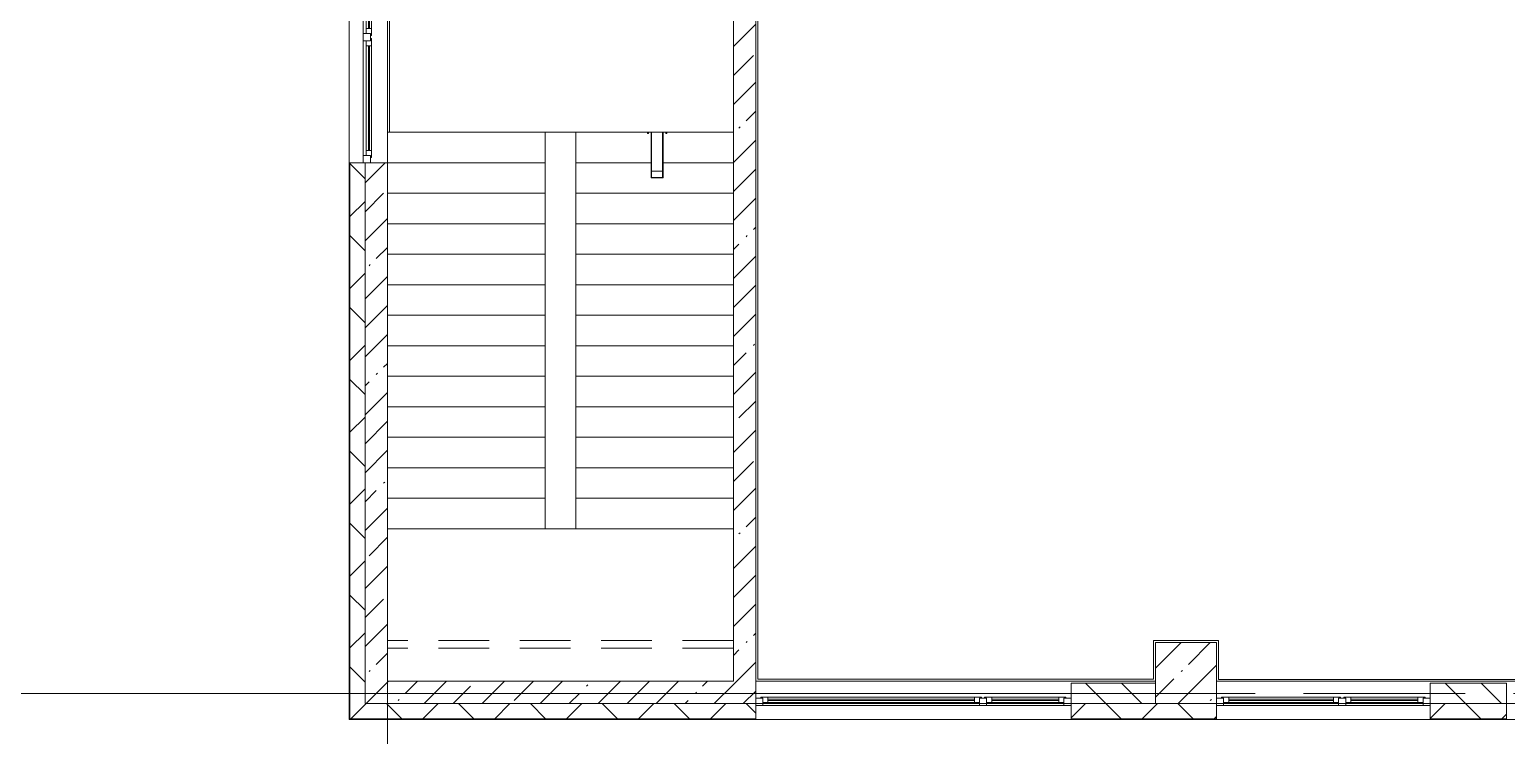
# Model space of a CAD drawing. Header units: millimetres. Extents: x 35355 to 234366, y -8553 to 29000.
# Drawn here: x 103948 to 118466, y -414 to 6530 of the extents above; entities that cross this region are included whole.
import ezdxf

# ---------------------------------------------------------------- set-up
doc = ezdxf.new("R2010")
doc.units = ezdxf.units.MM
doc.linetypes.add('200_ШТРИХ__ш1_п0_6_', pattern=[800, 500, -300])
doc.linetypes.add('Осевая', pattern=[3175, 635, -476.25, 1587.5, -476.25])
for name, color, linetype, lineweight in [('A-DETL-MBND-1', 7, '200_ШТРИХ__ш1_п0_6_', 9), ('A-GLAZ-2', 7, 'Continuous', 5), ('A-WALL', 7, 'Continuous', 9), ('A-WALL-2', 7, 'Continuous', 5), ('I-WALL-3', 7, 'Continuous', 5), ('S-COLS-1', 7, 'Continuous', 5), ('S-STRS-3', 7, 'Continuous', 5), ('Оси', 7, 'Continuous', 9), ('Оси-2', 7, 'Осевая', 9)]:
    doc.layers.add(name, color=color, linetype=linetype, lineweight=lineweight)
doc.layers.add('A-FLOR-2', color=7, linetype='Continuous', lineweight=5, true_color=0xaaaaaa)
pattern_1 = [(45, (107356.5, 0), (-353.5534, 353.5534), []), (135, (107356.5, 0), (-353.5534, -353.5534), [])]
pattern_2 = [(45, (107356.5, 0), (-285.123, 285.123), []), (45, (107641.6, 0), (-285.123, 285.123), [504.031, -100.806, 16.764, -84.042])]

# ---------------------------------------------------------------- blocks, each defined once
blk = doc.blocks.new('120_Окно_СКБ_2Ст - 120_Окно_СКБ_2Ст 3100х2500 _мал_ створка слева-2_-22446420-3_6_2_птичка')
at = {"layer": 'A-GLAZ-2'}
for p, q in [((-1550, -127), (-1550, -57)), ((-1550, -57), (-1480, -57)), ((1550, -57), (-1550, -57)), ((-1480, -127), (-1550, -127)), ((-1550, -127), (-1500, -127)), ((-1480, -127), (-1500, -127)), ((-1500, -127), (-1500, -137)), ((-1500, -137), (-700, -137)), ((-700, -137), (-1500, -137)), ((-1480, -57), (-1480, -127)), ((-720, -87), (-1480, -87)), ((-1480, -87), (-1480, -127)), ((-1430, -137), (-1430, -87)), ((-1430, -107), (-770, -107)), ((-770, -117), (-1430, -117)), ((-770, -137), (-770, -87)), ((-720, -127), (-720, -57)), ((-720, -57), (-650, -57)), ((-720, -127), (-720, -87)), ((-650, -127), (-720, -127)), ((-700, -127), (-720, -127)), ((-700, -127), (-670, -127)), ((-700, -137), (-700, -127)), ((-650, -127), (-670, -127)), ((-670, -127), (-670, -137)), ((-670, -137), (1500, -137)), ((1500, -137), (-670, -137)), ((-650, -57), (-650, -127)), ((1480, -87), (-650, -87)), ((-650, -87), (-650, -127)), ((-600, -137), (-600, -87)), ((-600, -107), (1430, -107)), ((1430, -117), (-600, -117)), ((1430, -137), (1430, -87)), ((1480, -127), (1480, -57)), ((1480, -57), (1550, -57)), ((1480, -127), (1480, -87)), ((1550, -127), (1480, -127)), ((1500, -127), (1480, -127)), ((1500, -127), (1550, -127)), ((1500, -137), (1500, -127)), ((1550, -57), (1550, -127))]:
    blk.add_line(p, q, dxfattribs=at)
blk = doc.blocks.new('120_Окно_СКБ_2Ст - 120_Окно_СКБ_2Ст 2100х2500 _мал створка СЛЕВА_-22446485-3_6_2_птичка')
at = {"layer": 'A-GLAZ-2'}
for p, q in [((-1050, -127), (-1050, -57)), ((-1050, -57), (-980, -57)), ((1050, -57), (-1050, -57)), ((-980, -127), (-1050, -127)), ((-1050, -127), (-1000, -127)), ((-980, -127), (-1000, -127)), ((-1000, -127), (-1000, -137)), ((-1000, -137), (-200, -137)), ((-200, -137), (-1000, -137)), ((-980, -57), (-980, -127)), ((-220, -87), (-980, -87)), ((-980, -87), (-980, -127)), ((-930, -137), (-930, -87)), ((-930, -107), (-270, -107)), ((-270, -117), (-930, -117)), ((-270, -137), (-270, -87)), ((-220, -127), (-220, -57)), ((-220, -57), (-150, -57)), ((-220, -127), (-220, -87)), ((-150, -127), (-220, -127)), ((-200, -127), (-220, -127)), ((-200, -127), (-170, -127)), ((-200, -137), (-200, -127)), ((-150, -127), (-170, -127)), ((-170, -127), (-170, -137)), ((-170, -137), (1000, -137)), ((1000, -137), (-170, -137)), ((-150, -57), (-150, -127)), ((980, -87), (-150, -87)), ((-150, -87), (-150, -127)), ((-100, -137), (-100, -87)), ((-100, -107), (930, -107)), ((930, -117), (-100, -117)), ((930, -137), (930, -87)), ((980, -127), (980, -57)), ((980, -57), (1050, -57)), ((980, -127), (980, -87)), ((1050, -127), (980, -127)), ((1000, -127), (980, -127)), ((1000, -127), (1050, -127)), ((1000, -137), (1000, -127)), ((1050, -57), (1050, -127))]:
    blk.add_line(p, q, dxfattribs=at)
blk = doc.blocks.new('120_Окно_СКБ_2Ст - 120_Окно_СКБ_2Ст 2100х2400 _мал створка справа_-22446225-3_6_2_птичка')
at = {"layer": 'A-GLAZ-2'}
for p, q in [((-1050, -127), (-1050, -57)), ((-1050, -57), (-980, -57)), ((1050, -57), (-1050, -57)), ((-980, -127), (-1050, -127)), ((-1050, -127), (-1000, -127)), ((-980, -127), (-1000, -127)), ((-1000, -127), (-1000, -137)), ((-1000, -137), (170, -137)), ((170, -137), (-1000, -137)), ((-980, -57), (-980, -127)), ((150, -87), (-980, -87)), ((-980, -87), (-980, -127)), ((-930, -137), (-930, -87)), ((-930, -107), (100, -107)), ((100, -117), (-930, -117)), ((100, -137), (100, -87)), ((150, -127), (150, -57)), ((150, -57), (220, -57)), ((150, -127), (150, -87)), ((220, -127), (150, -127)), ((170, -127), (150, -127)), ((170, -127), (200, -127)), ((170, -137), (170, -127)), ((220, -127), (200, -127)), ((200, -127), (200, -137)), ((200, -137), (1000, -137)), ((1000, -137), (200, -137)), ((220, -57), (220, -127)), ((980, -87), (220, -87)), ((220, -87), (220, -127)), ((270, -137), (270, -87)), ((270, -107), (930, -107)), ((930, -117), (270, -117)), ((930, -137), (930, -87)), ((980, -127), (980, -57)), ((980, -57), (1050, -57)), ((980, -127), (980, -87)), ((1050, -127), (980, -127)), ((1000, -127), (980, -127)), ((1000, -127), (1050, -127)), ((1000, -137), (1000, -127)), ((1050, -57), (1050, -127))]:
    blk.add_line(p, q, dxfattribs=at)
blk = doc.blocks.new('Анкер клиновой - Анкер клиновой МКТ В 10-10-16_85-22193208-3_6_2_птичка')
at = {"layer": 'A-DETL-MBND-1'}
for p, q in [((122194, 13798), (122194, 13784)), ((122204, 13798), (122194, 13798)), ((122194, 13798), (122204, 13798)), ((122204, 13784), (122204, 13798)), ((122191, 13788), (122191, 13784)), ((122207, 13788), (122191, 13788)), ((122191, 13788), (122207, 13788)), ((122207, 13784), (122207, 13788))]:
    blk.add_line(p, q, dxfattribs=at)
blk = doc.blocks.new('ОМ_Труба_ГОСТ 8639-82 - ОМ_Труба_ГОСТ 8639-82-V154-3_6_2_птичка')
at = {"layer": 'A-DETL-MBND-1'}
for p, q in [((2701, 5520), (2701, 5133)), ((2707, 5070), (2707, 5520)), ((2815, 5070), (2815, 5520)), ((2821, 5133), (2821, 5520)), ((2701, 5075), (2701, 5133)), ((2707, 5133), (2707, 5075)), ((2710, 5138), (2812, 5138)), ((2812, 5135), (2710, 5135)), ((2815, 5075), (2815, 5133)), ((2821, 5133), (2821, 5075)), ((2710, 5073), (2812, 5073)), ((2812, 5070), (2710, 5070))]:
    blk.add_line(p, q, dxfattribs=at)
at = {"layer": 'A-DETL-MBND-1', "flags": 128}
for points in [[(2701, 5133), (2701, 5134), (2702, 5135), (2703, 5136), (2704, 5137), (2706, 5137), (2708, 5138), (2710, 5138)], [(2710, 5135), (2709, 5135), (2708, 5134), (2708, 5134), (2707, 5134), (2707, 5134), (2707, 5133), (2707, 5133)], [(2812, 5138), (2814, 5138), (2816, 5137), (2817, 5137), (2819, 5136), (2820, 5135), (2820, 5134), (2821, 5133)], [(2815, 5133), (2815, 5133), (2814, 5134), (2814, 5134), (2814, 5134), (2813, 5134), (2812, 5135), (2812, 5135)], [(2710, 5070), (2708, 5070), (2706, 5070), (2704, 5071), (2703, 5072), (2702, 5073), (2701, 5074), (2701, 5075)], [(2707, 5075), (2707, 5074), (2707, 5074), (2707, 5074), (2708, 5073), (2708, 5073), (2709, 5073), (2710, 5073)], [(2821, 5075), (2820, 5074), (2820, 5073), (2819, 5072), (2817, 5071), (2816, 5070), (2814, 5070), (2812, 5070)], [(2812, 5073), (2812, 5073), (2813, 5073), (2814, 5073), (2814, 5074), (2814, 5074), (2815, 5074), (2815, 5075)]]:
    blk.add_lwpolyline(points, dxfattribs=at)
blk = doc.blocks.new('Зашивка приборов отопления37 - Зашивка приборов отопления-33325027-3_6_2_птичка')
at = {"layer": 'A-DETL-MBND-1'}
for p, q in [((121055, 18487), (124455, 18487)), ((121055, 18412), (124455, 18412))]:
    blk.add_line(p, q, dxfattribs=at)

msp = doc.modelspace()

# ---------------------------------------------------------------- hatches: boundary and pattern name
at = {"layer": 'A-WALL-2'}
h = msp.add_hatch(dxfattribs=at)
h.set_pattern_fill('FP_99', color=256, style=0, pattern_type=2)
h.set_pattern_definition(pattern_1)
h.paths.add_polyline_path([(107096.5, -100), (107246.5, -100), (107246.5, 5220), (107096.5, 5220), (107096.5, 1966.6)])
h.paths.add_polyline_path([(107096.5, 7320), (107246.5, 7320), (107246.5, 8520), (107096.5, 8520), (107096.5, 7751.2)])
h.paths.add_polyline_path([(107246.5, 10820), (107246.5, 12220), (107096.5, 12220), (107096.5, 10820)])
h.paths.add_polyline_path([(107096.5, 13120), (107246.5, 13120), (107246.5, 15073), (107096.5, 15073), (107096.5, 13535.9)])
h = msp.add_hatch(dxfattribs=at)
h.set_pattern_fill('FP_97', color=256, style=0, pattern_type=2)
h.set_pattern_definition([(135, (107356.5, 0), (-176.7767, -176.7767), [])])
h.paths.add_polyline_path([(140966.5, -100), (141226.5, -100), (141226.5, 100), (140966.5, 100), (140966.5, 39.5)])
h.paths.add_polyline_path([(145346.5, -100), (145346.5, 100), (144779.5, 100), (144779.5, -100)])
h.paths.add_polyline_path([(143326.5, -100), (143879.5, -100), (143879.5, 100), (143326.5, 100)])
h.paths.add_polyline_path([(133516.5, -100), (133766.2, -100), (133766.2, 100), (133516.5, 100), (133516.5, -63.8)])
h.paths.add_polyline_path([(128966.5, -100), (129266.5, -100), (129266.5, 100), (128966.5, 100)])
h.paths.add_polyline_path([(132528.9, -100), (132916.5, -100), (132916.5, 100), (132166.5, 100), (132166.5, -100)])
h.paths.add_polyline_path([(137166.2, -100), (137339.3, -100), (137339.3, 100), (137166.2, 100), (137166.2, 55.2)])
h.paths.add_polyline_path([(128066.5, -100), (128066.5, 100), (126716.5, 100), (126716.5, -100), (126935.8, -100)])
h.paths.add_polyline_path([(130066.5, -100), (130066.5, 100), (129866.5, 100), (129866.5, -100)])
h.paths.add_polyline_path([(139054.2, -100), (139466.5, -100), (139466.5, 100), (138239.3, 100), (138239.3, -100)])
h.paths.add_polyline_path([(124139.3, -100), (124616.5, -100), (124616.5, 100), (123866.5, 100), (123866.5, -100)])
h.paths.add_polyline_path([(114817.4, -100), (115016.5, -100), (115016.5, 100), (114186.5, 100), (114186.5, -100)])
h.paths.add_polyline_path([(118466.5, -100), (118466.5, 100), (117716.2, 100), (117716.2, -100)])
h.paths.add_polyline_path([(119366.5, -100), (119516.5, -100), (119516.5, 100), (119366.5, 100)])
h.paths.add_polyline_path([(122966.5, -100), (122966.5, 100), (122216.5, 100), (122216.5, -100)])
h = msp.add_hatch(dxfattribs=at)
h.set_pattern_fill('FP_99', color=256, style=0, pattern_type=2)
h.set_pattern_definition(pattern_1)
h.paths.add_polyline_path([(141226.5, -250), (141226.5, -100), (140366.5, -100), (140366.5, -250), (140966.5, -250)])
h.paths.add_polyline_path([(145666.6, -250), (145666.6, -100), (144779.5, -100), (144779.5, -250), (145579.5, -250)])
h.paths.add_polyline_path([(143326.5, -250), (143879.5, -250), (143879.5, -100), (143326.5, -100)])
h.paths.add_polyline_path([(136566.2, -250), (137339.3, -250), (137339.3, -100), (136566.2, -100)])
h.paths.add_polyline_path([(129866.5, -250), (130066.5, -250), (130066.5, -100), (128966.5, -100), (128966.5, -250), (129732.4, -250)])
h.paths.add_polyline_path([(132166.5, -250), (133766.2, -250), (133766.2, -100), (132166.5, -100)])
h.paths.add_polyline_path([(138239.3, -250), (139466.5, -250), (139466.5, -100), (138239.3, -100)])
h.paths.add_polyline_path([(128066.5, -250), (128066.5, -100), (126716.5, -100), (126716.5, -250), (126935.8, -250)])
h.paths.add_polyline_path([(124616.5, -250), (124616.5, -100), (123866.5, -100), (123866.5, -250), (124139.3, -250)])
h.paths.add_polyline_path([(122966.5, -250), (122966.5, -100), (122216.5, -100), (122216.5, -250)])
h.paths.add_polyline_path([(120116.5, -250), (120116.5, -100), (119366.5, -100), (119366.5, -250), (119478.3, -250)])
h.paths.add_polyline_path([(115616.2, -250), (115616.2, -100), (114186.5, -100), (114186.5, -250), (114817.4, -250)])
h.paths.add_polyline_path([(118466.5, -250), (118466.5, -100), (117716.2, -100), (117716.2, -250)])
h.paths.add_polyline_path([(108292.1, -250), (111086.5, -250), (111086.5, -100), (107096.5, -100), (107096.5, -250)])
at = {"layer": 'I-WALL-3'}
h = msp.add_hatch(dxfattribs=at)
h.set_pattern_fill('FP_95', color=256, style=0, pattern_type=2)
h.set_pattern_definition(pattern_2)
h.paths.add_polyline_path([(107246.5, -100), (107466.5, -100), (107466.5, 5220), (107246.5, 5220), (107246.5, 1966.6)])
h.paths.add_polyline_path([(107466.5, 7320), (107466.5, 7900), (107246.5, 7900), (107246.5, 7320)])
h = msp.add_hatch(dxfattribs=at)
h.set_pattern_fill('FP_95', color=256, style=0, pattern_type=2)
h.set_pattern_definition(pattern_2)
h.paths.add_polyline_path([(111086.5, -100), (111086.5, 7900), (110866.5, 7900), (110866.5, -100)])
h = msp.add_hatch(dxfattribs=at)
h.set_pattern_fill('FP_95', color=256, style=0, pattern_type=2)
h.set_pattern_definition(pattern_2)
h.paths.add_polyline_path([(107466.5, -100), (110866.5, -100), (110866.5, 120), (107466.5, 120)])
at = {"layer": 'S-COLS-1'}
h = msp.add_hatch(dxfattribs=at)
h.set_pattern_fill('FP_95', color=256, style=0, pattern_type=2)
h.set_pattern_definition(pattern_2)
h.paths.add_polyline_path([(115616.5, -100), (115616.5, 500), (115016.5, 500), (115016.5, -100)])

# ---------------------------------------------------------------- linework, layer by layer
at = {"layer": 'A-FLOR-2'}
for p, q in [((107486.5, 7659), (107486.5, 5520)), ((111106.5, 7680), (111106.5, 140.5)), ((107466.5, 5520), (110866.5, 5520)), ((114996.5, 140.5), (114996.5, 520.5)), ((114996.5, 520.5), (115636.5, 520.5)), ((115636.5, 520.5), (115636.5, 135.5)), ((111106.5, 140.5), (114996.5, 140.5)), ((115636.5, 135.5), (119501.5, 135.5))]:
    msp.add_line(p, q, dxfattribs=at)
at = {"layer": 'A-WALL'}
for p, q in [((107093.5, 5220), (107093.5, -253)), ((107096.5, 5220), (107096.5, -250)), ((107246.5, -100), (107246.5, 5220)), ((114186.5, -100), (115016.5, -100)), ((117716.2, -100), (118466.5, -100)), ((107093.5, -253), (111086.5, -253)), ((107096.5, -250), (111086.5, -250)), ((114186.5, -250), (115616.2, -250)), ((114186.5, -253), (115616.2, -253)), ((117716.2, -250), (118466.5, -250)), ((117716.2, -253), (118466.5, -253))]:
    msp.add_line(p, q, dxfattribs=at)
at = {"layer": 'A-WALL-2'}
for p, q in [((107088.5, 14772.9), (107088.5, -258)), ((107246.5, 5220), (107088.5, 5220)), ((115016.5, 100), (114186.5, 100)), ((114186.5, 100), (114186.5, -258)), ((115016.5, -100), (115016.5, 100)), ((118466.5, 100), (117716.2, 100)), ((117716.2, 100), (117716.2, -258)), ((118466.5, -258), (118466.5, 100)), ((114186.5, -100), (107246.5, -100)), ((111086.5, -258), (111086.5, -100)), ((115616.2, -100), (115016.5, -100)), ((115616.2, -258), (115616.2, -100)), ((115616.5, -100), (117716.2, -100)), ((118466.5, -100), (119366.5, -100)), ((107088.5, -258), (136566.2, -258))]:
    msp.add_line(p, q, dxfattribs=at)
at = {"layer": 'I-WALL-3'}
for p, q in [((111086.5, -100), (111086.5, 7700)), ((107466.5, 120), (107466.5, 7680)), ((110866.5, 7680), (110866.5, 120)), ((107466.5, 5220), (107246.5, 5220)), ((110866.5, 120), (107466.5, 120)), ((111086.5, 120), (115016.5, 120)), ((115616.5, 120), (119516.5, 120))]:
    msp.add_line(p, q, dxfattribs=at)
at = {"layer": 'S-COLS-1'}
for p, q in [((115616.5, 500), (115016.5, 500)), ((115016.5, 500), (115016.5, 100)), ((115616.5, -100), (115616.5, 500)), ((115016.5, 100), (115016.5, -100)), ((115016.5, -100), (115616.5, -100))]:
    msp.add_line(p, q, dxfattribs=at)
at = {"layer": 'S-STRS-3'}
for p, q in [((107466.5, 5520), (109016.5, 5520)), ((109016.5, 5220), (109016.5, 5520)), ((109316.5, 5520), (109316.5, 5220)), ((107466.5, 5220), (109016.5, 5220)), ((107466.5, 5220), (109016.5, 5220)), ((109016.5, 4920), (109016.5, 5220)), ((109316.5, 5220), (109316.5, 4920)), ((110060.8, 5220), (109316.5, 5220)), ((110060.8, 5220), (109316.5, 5220)), ((110866.5, 5220), (110173.6, 5220)), ((110866.5, 5220), (110173.6, 5220)), ((107466.5, 4920), (109016.5, 4920)), ((107466.5, 4920), (109016.5, 4920)), ((109016.5, 4620), (109016.5, 4920)), ((109316.5, 4920), (109316.5, 4620)), ((110866.5, 4920), (109316.5, 4920)), ((110866.5, 4920), (109316.5, 4920)), ((107466.5, 4620), (109016.5, 4620)), ((107466.5, 4620), (109016.5, 4620)), ((109016.5, 4320), (109016.5, 4620)), ((109316.5, 4620), (109316.5, 4320)), ((110866.5, 4620), (109316.5, 4620)), ((110866.5, 4620), (109316.5, 4620)), ((107466.5, 4320), (109016.5, 4320)), ((107466.5, 4320), (109016.5, 4320)), ((109016.5, 4020), (109016.5, 4320)), ((109316.5, 4320), (109316.5, 4020)), ((110866.5, 4320), (109316.5, 4320)), ((110866.5, 4320), (109316.5, 4320)), ((107466.5, 4020), (109016.5, 4020)), ((107466.5, 4020), (109016.5, 4020)), ((109016.5, 3720), (109016.5, 4020)), ((109316.5, 4020), (109316.5, 3720)), ((110866.5, 4020), (109316.5, 4020)), ((110866.5, 4020), (109316.5, 4020)), ((107466.5, 3720), (109016.5, 3720)), ((107466.5, 3720), (109016.5, 3720)), ((109016.5, 3420), (109016.5, 3720)), ((109316.5, 3720), (109316.5, 3420)), ((110866.5, 3720), (109316.5, 3720)), ((110866.5, 3720), (109316.5, 3720)), ((107466.5, 3420), (109016.5, 3420)), ((107466.5, 3420), (109016.5, 3420)), ((109016.5, 3120), (109016.5, 3420)), ((109316.5, 3420), (109316.5, 3120)), ((110866.5, 3420), (109316.5, 3420)), ((110866.5, 3420), (109316.5, 3420)), ((107466.5, 3120), (109016.5, 3120)), ((107466.5, 3120), (109016.5, 3120)), ((109016.5, 2820), (109016.5, 3120)), ((109316.5, 3120), (109316.5, 2820)), ((110866.5, 3120), (109316.5, 3120)), ((110866.5, 3120), (109316.5, 3120)), ((107466.5, 2820), (109016.5, 2820)), ((107466.5, 2820), (109016.5, 2820)), ((109016.5, 2520), (109016.5, 2820)), ((109316.5, 2820), (109316.5, 2520)), ((110866.5, 2820), (109316.5, 2820)), ((110866.5, 2820), (109316.5, 2820)), ((107466.5, 2520), (109016.5, 2520)), ((107466.5, 2520), (109016.5, 2520)), ((109016.5, 2220), (109016.5, 2520)), ((109316.5, 2520), (109316.5, 2220)), ((110866.5, 2520), (109316.5, 2520)), ((110866.5, 2520), (109316.5, 2520)), ((107466.5, 2220), (109016.5, 2220)), ((107466.5, 2220), (109016.5, 2220)), ((109016.5, 1920), (109016.5, 2220)), ((109316.5, 2220), (109316.5, 1920)), ((110866.5, 2220), (109316.5, 2220)), ((110866.5, 2220), (109316.5, 2220)), ((107466.5, 1920), (109016.5, 1920)), ((107466.5, 1920), (109016.5, 1920)), ((109016.5, 1620), (109016.5, 1920)), ((109316.5, 1920), (109316.5, 1620)), ((110866.5, 1920), (109316.5, 1920)), ((110866.5, 1920), (109316.5, 1920)), ((107466.5, 1620), (109016.5, 1620)), ((107466.5, 1620), (109016.5, 1620)), ((109316.5, 1620), (109016.5, 1620)), ((110866.5, 1620), (109316.5, 1620)), ((110866.5, 1620), (109316.5, 1620))]:
    msp.add_line(p, q, dxfattribs=at)
at = {"layer": 'Оси'}
for p, q in [((107466.5, 5439), (107466.5, 15380)), ((107466.5, -4552.8), (107466.5, 5388.2)), ((102861, 0), (115361, 0))]:
    msp.add_line(p, q, dxfattribs=at)
at = {"layer": 'Оси-2'}
for p, q in [((107466.5, 5388.2), (107466.5, 5439)), ((115361, 0), (133616.5, 0))]:
    msp.add_line(p, q, dxfattribs=at)

# ---------------------------------------------------------------- block references
at = {"layer": 'A-DETL-MBND-1', "rotation": 180}
for name, p in [('Анкер клиновой - Анкер клиновой МКТ В 10-10-16_85-22193208-3_6_2_птичка', (232226.6, 19304)), ('Анкер клиновой - Анкер клиновой МКТ В 10-10-16_85-22193208-3_6_2_птичка', (232406.6, 19304)), ('Зашивка приборов отопления37 - Зашивка приборов отопления-33325027-3_6_2_птичка', (231921.5, 18932.5))]:
    msp.add_blockref(name, p, dxfattribs=at)
at = {"layer": 'A-DETL-MBND-1'}
msp.add_blockref('ОМ_Труба_ГОСТ 8639-82 - ОМ_Труба_ГОСТ 8639-82-V154-3_6_2_птичка', (107356.5, 0), dxfattribs=at)
at = {"layer": 'A-GLAZ-2'}
for name, p, rotation in [('120_Окно_СКБ_2Ст - 120_Окно_СКБ_2Ст 2100х2400 _мал створка справа_-22446225-3_6_2_птичка', (107171.5, 6270), 89.99999999999991), ('120_Окно_СКБ_2Ст - 120_Окно_СКБ_2Ст 3100х2500 _мал_ створка слева-2_-22446420-3_6_2_птичка', (112636.5, -175), 180), ('120_Окно_СКБ_2Ст - 120_Окно_СКБ_2Ст 2100х2500 _мал створка СЛЕВА_-22446485-3_6_2_птичка', (116666.2, -175), 180)]:
    msp.add_blockref(name, p, dxfattribs=dict(at, rotation=rotation))

doc.saveas('drawing.dxf')
